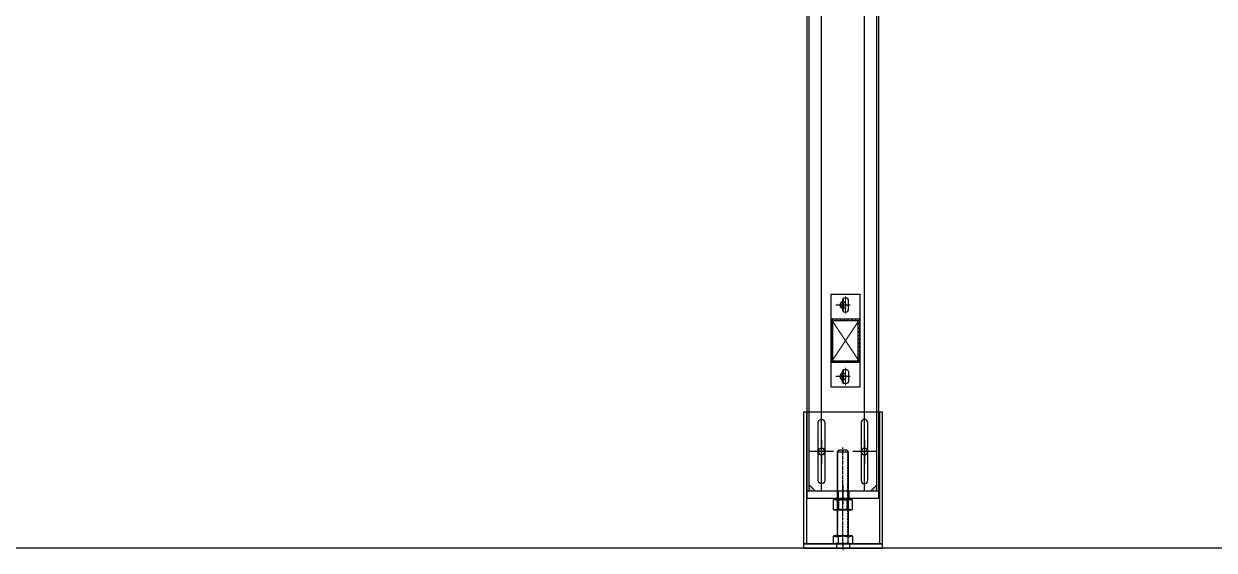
# Model space of a CAD drawing. Header units: millimetres. Extents: x 845401 to 948039, y 511594 to 550263.
# Drawn here: x 917799 to 919463, y 525244 to 525981 of the extents above; entities that cross this region are included whole.
import ezdxf

# ---------------------------------------------------------------- set-up
doc = ezdxf.new("R2010")
doc.units = ezdxf.units.MM
for name, pattern in [('ACAD_ISO02W100', [15, 12, -3]), ('CENTER', [0]), ('CENTER2', [28.575, 19.05, -3.175, 3.175, -3.175]), ('DASHED', [0.75, 0.5, -0.25]), ('HIDDEN', [0.375, 0.25, -0.125])]:
    doc.linetypes.add(name, pattern=pattern)
for name, color, linetype in [('3中心线层', 1, 'CENTER'), ('4虚线层', 6, 'DASHED'), ('5剖面线层', 2, 'Continuous'), ('虚线', 4, 'ACAD_ISO02W100')]:
    doc.layers.add(name, color=color, linetype=linetype)
for name, color, linetype, lineweight in [('中心线', 1, 'CENTER', 9), ('剖面线', 6, 'Continuous', 15), ('粗实线', 7, 'Continuous', 30), ('细实线', 2, 'Continuous', 18)]:
    doc.layers.add(name, color=color, linetype=linetype, lineweight=lineweight)

# ---------------------------------------------------------------- blocks, each defined once
blk = doc.blocks.new('A$C2E170EB7')
at = {"layer": '中心线'}
for p, q in [((25, 186), (25, 90)), ((85, 186), (85, 90)), ((17.5, 138), (32.5, 138)), ((92.5, 138), (77.5, 138)), ((55, 12), (55, 0))]:
    blk.add_line(p, q, dxfattribs=at)
at = {"layer": '粗实线'}
for p, q in [((4, 193), (4, 9)), ((106, 193), (106, 9))]:
    blk.add_line(p, q, dxfattribs=at)
for points in [[(0, 193), (110, 193), (110, 9), (0, 9)], [(0, 9), (110, 9), (110, 3), (0, 3)]]:
    blk.add_lwpolyline(points, close=True, dxfattribs=at)
for points in [[(25, 183), (25, 183, -0.414214), (29.5, 178.5), (29.5, 97.5, -0.414214), (25, 93), (25, 93, -0.414214), (20.5, 97.5), (20.5, 178.5, -0.414214)], [(85, 183), (85, 183, 0.414214), (80.5, 178.5), (80.5, 97.5, 0.414214), (85, 93), (85, 93, 0.414214), (89.5, 97.5), (89.5, 178.5, 0.414214)]]:
    blk.add_lwpolyline(points, format="xyb", close=True, dxfattribs=at)
at = {"layer": '虚线', "ltscale": 0.5}
for p, q in [((46, 9), (46, 3)), ((64, 9), (64, 3))]:
    blk.add_line(p, q, dxfattribs=at)
blk = doc.blocks.new('ew323')
at = {"color": 2, "linetype": 'HIDDEN', "ltscale": 10}
for p, q in [((-1.5, 60.5), (-1.5, 46)), ((10.5, 60.5), (10.5, 46))]:
    blk.add_line(p, q, dxfattribs=at)
at = {"color": 2}
for p, q in [((-1.5, 47.2), (-1.5, 59.2)), ((10.5, 47.2), (10.5, 59.2))]:
    blk.add_line(p, q, dxfattribs=at)
at = {"color": 1, "linetype": 'CENTER2', "ltscale": 0.25}
blk.add_line((4.5, 63.3), (4.5, 41.9), dxfattribs=at)
at = {"color": 2}
blk.add_lwpolyline([(-8, 60.5), (17, 60.5), (18, 59.5), (18, 47), (17, 46), (-8, 46), (-9, 47), (-9, 59.5)], close=True, dxfattribs=at)
blk.add_lwpolyline([(-2.5, 46), (-2.5, 60.5), (11.5, 60.5), (11.5, 46)], dxfattribs=at)
for centre, start, end in [((-2.3, 78.3), 251.7208, 290.8675), ((11.3, 78.3), 249.1325, 288.2792), ((-2.3, 28.2), 69.1325, 108.2792), ((11.3, 28.2), 71.7208, 110.8675)]:
    blk.add_arc(centre, 19.1, start, end, dxfattribs=at)
blk = doc.blocks.new('A$C7142694E')
at = {"color": 1, "linetype": 'CENTER2', "ltscale": 0.25}
blk.add_line((13.8, 0, 0), (13.8, 137.8, 0), dxfattribs=at)
at = {"color": 2}
for p, q in [((21.8, 131.6, 0), (5.8, 131.6, 0)), ((6.8, 12.9, 0), (6.8, 4.3, 0)), ((20.7, 12.9, 0), (20.7, 4.3, 0))]:
    blk.add_line(p, q, dxfattribs=at)
at = {"color": 2, "linetype": 'HIDDEN', "ltscale": 10}
for p, q in [((6.8, 14.1, 0), (6.8, 131.6, 0)), ((20.8, 14.1, 0), (20.8, 131.6, 0))]:
    blk.add_line(p, q, dxfattribs=at)
at = {"color": 2, "elevation": 0}
for points in [[(21.8, 14.1), (5.8, 14.1), (5.8, 131.6), (8.3, 134.1), (19.3, 134.1), (21.8, 131.6)], [(26.5, 3.1), (1, 3.1), (0, 4.1), (0, 13.1), (1, 14.1), (26.5, 14.1), (27.5, 13.1), (27.5, 4.1)]]:
    blk.add_lwpolyline(points, close=True, dxfattribs=at)
at = {"color": 2}
for centre, start, end in [((6.9, 32.7, 0), 252.0147, 290.2789), ((6.9, -15.5, 0), 69.7211, 107.9853), ((20.6, 32.7, 0), 249.7211, 287.9853), ((20.6, -15.5, 0), 72.0147, 110.2789)]:
    blk.add_arc(centre, 19.9, start, end, dxfattribs=at)
at = {"rotation": 180}
blk.add_blockref('ew323', (18.3, 111.1, 0), dxfattribs=at)
blk = doc.blocks.new('A$C39C60854')
at = {"layer": '剖面线'}
h = blk.add_hatch(dxfattribs=at)
h.set_pattern_fill('ANSI31', color=256, scale=30, style=0)
h.set_pattern_definition([(45, (-776643, 668927.5), (-2.65165043, 2.65165043), [])])
h.paths.add_polyline_path([(0, 40), (0, 0), (60, 0), (60, 40)])
h.paths.add_polyline_path([(58, 38), (58, 2), (2, 2), (2, 38)], flags=16)
at = {"layer": '粗实线'}
for points in [[(0, 40), (60, 40), (60, 0), (0, 0)], [(2, 38), (58, 38), (58, 2), (2, 2)]]:
    blk.add_lwpolyline(points, close=True, dxfattribs=at)
blk = doc.blocks.new('A$C771F760B')
at = {"layer": '中心线'}
for p, q in [((32, 20), (8, 20)), ((20, 13.5), (20, 26.5)), ((108, 20), (132, 20)), ((120, 13.5), (120, 26.5))]:
    blk.add_line(p, q, dxfattribs=at)
at = {"layer": '粗实线', "color": 0}
blk.add_lwpolyline([(5, 40), (5, 0), (135, 0), (135, 40)], close=True, dxfattribs=at)
for points in [[(25.5, 24.5), (14.5, 24.5, 0.414214), (10, 20), (10, 20, 0.414214), (14.5, 15.5), (25.5, 15.5, 0.414214), (30, 20), (30, 20, 0.414214)], [(114.5, 24.5), (125.5, 24.5, -0.414214), (130, 20), (130, 20, -0.414214), (125.5, 15.5), (114.5, 15.5, -0.414214), (110, 20), (110, 20, -0.414214)]]:
    blk.add_lwpolyline(points, format="xyb", close=True, dxfattribs=at)
at = {"layer": '细实线'}
for p, q in [((40, 0), (100, 40)), ((40, 40), (100, 0))]:
    blk.add_line(p, q, dxfattribs=at)
at = {"layer": '粗实线'}
blk.add_blockref('A$C39C60854', (40, 0), dxfattribs=at)
blk = doc.blocks.new('G$C35DE5BEC')
at = {"linetype": 'ByBlock', "lineweight": -2}
h = blk.add_hatch(color=2, dxfattribs=at)
h.paths.add_polyline_path([(2.5, -120.3), (2.5, -128.8), (11, -128.8)])
h.paths.add_polyline_path([(89, -128.8), (97.5, -128.8), (97.5, -120.3)])
for p, q in [((0, -138.8, 0), (0, 990.4, 0)), ((100, 990.4, 0), (0, 990.4, 0)), ((100, -138.8, 0), (100, 990.4, 0)), ((100, -128.8, 0), (0, -128.8, 0)), ((100, -138.8, 0), (0, -138.8, 0))]:
    blk.add_line(p, q)
for centre in [(50, 980.4, 0), (50, 965.4, 0), (50, 920.4, 0), (50, 131.2, 0), (50, 31.2, 0), (20, -73.8, 0), (80, -73.8, 0)]:
    blk.add_circle(centre, 4.5)
at = {"layer": '3中心线层'}
for p, q in [((50, 972.9, 0), (50, 987.9, 0)), ((42.5, 980.4, 0), (57.5, 980.4, 0)), ((42.5, 965.4, 0), (57.5, 965.4, 0)), ((50, 957.9, 0), (50, 972.9, 0)), ((42.5, 920.4, 0), (57.5, 920.4, 0)), ((50, 912.9, 0), (50, 927.9, 0)), ((50, 141.4, 0), (50, 121, 0)), ((39.8, 131.2, 0), (60.2, 131.2, 0)), ((50, 41.4, 0), (50, 21, 0)), ((39.8, 31.2, 0), (60.2, 31.2, 0)), ((20, -57.3, 0), (20, -90.3, 0)), ((80, -57.3, 0), (80, -90.3, 0)), ((3.5, -73.8, 0), (36.5, -73.8, 0)), ((63.5, -73.8, 0), (96.5, -73.8, 0)), ((50, -147.1, 0), (50, -120.9, 0))]:
    blk.add_line(p, q, dxfattribs=at)
at = {"layer": '4虚线层'}
for p, q in [((2.5, -128.8, 0), (2.5, 990.4, 0)), ((20, -128.8, 0), (20, 990.4, 0)), ((80, -128.8, 0), (80, 990.4, 0)), ((97.5, -128.8, 0), (97.5, 990.4, 0)), ((42, -128.8, 0), (42, -138.8, 0)), ((43, -128.8, 0), (43, -138.8, 0)), ((57, -128.8, 0), (57, -138.8, 0)), ((58, -128.8, 0), (58, -138.8, 0))]:
    blk.add_line(p, q, dxfattribs=at)
at = {"layer": '5剖面线层'}
for p, q in [((11, -128.8, 0), (2.5, -120.3, 0)), ((89, -128.8, 0), (97.5, -120.3, 0))]:
    blk.add_line(p, q, dxfattribs=at)

msp = doc.modelspace()

# ---------------------------------------------------------------- linework, layer by layer
msp.add_line((924477.7, 525247.4, -3.6), (916188.4, 525247.4, -3.6))

# ---------------------------------------------------------------- block references
at = {"xscale": -1}
msp.add_blockref('G$C35DE5BEC', (918994.6, 525456.2, -3.6), dxfattribs=at)
at = {"color": 0, "linetype": 'ByBlock', "lineweight": -2, "xscale": -1}
for name, p in [('A$C2E170EB7', (918999.6, 525244.4, -3.6)), ('A$C7142694E', (918958.3, 525250.3, -3.6))]:
    msp.add_blockref(name, p, dxfattribs=at)
at = {"layer": '粗实线', "xscale": -1, "rotation": 270}
msp.add_blockref('A$C771F760B', (918928, 525467.4, -3.6), dxfattribs=at)

doc.saveas('drawing.dxf')
